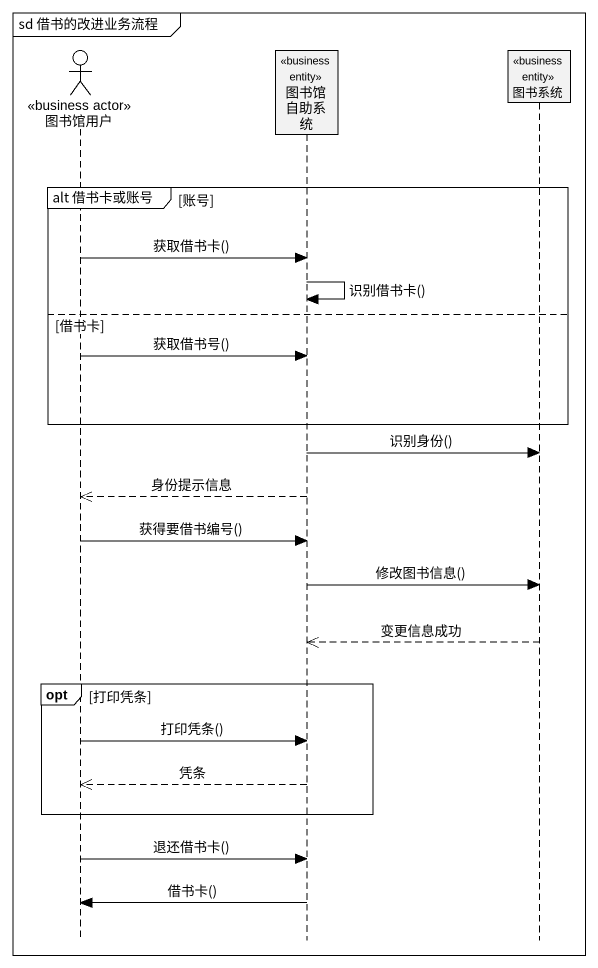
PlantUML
@startuml
mainframe sd 借书的改进业务流程
hide footbox
actor 图书馆用户 <<business actor>>
participant 图书馆自助系统 <<business entity>>
participant 图书系统 <<business entity>>

group alt 借书卡或账号 [账号]
  图书馆用户 -> 图书馆自助系统 : 获取借书卡()
  图书馆自助系统 -> 图书馆自助系统 : 识别借书卡()
else 借书卡
  图书馆用户 -> 图书馆自助系统 : 获取借书号()
end
图书馆自助系统 -> 图书系统 : 识别身份()
图书馆自助系统 -->> 图书馆用户 : 身份提示信息
图书馆用户 -> 图书馆自助系统 : 获得要借书编号()
图书馆自助系统 -> 图书系统 : 修改图书信息()
图书系统 -->> 图书馆自助系统 : 变更信息成功
opt 打印凭条
  图书馆用户 -> 图书馆自助系统 : 打印凭条()
  图书馆自助系统 -->> 图书馆用户 : 凭条
end
图书馆用户 -> 图书馆自助系统 : 退还借书卡()
图书馆自助系统 -> 图书馆用户 : 借书卡()
@enduml
